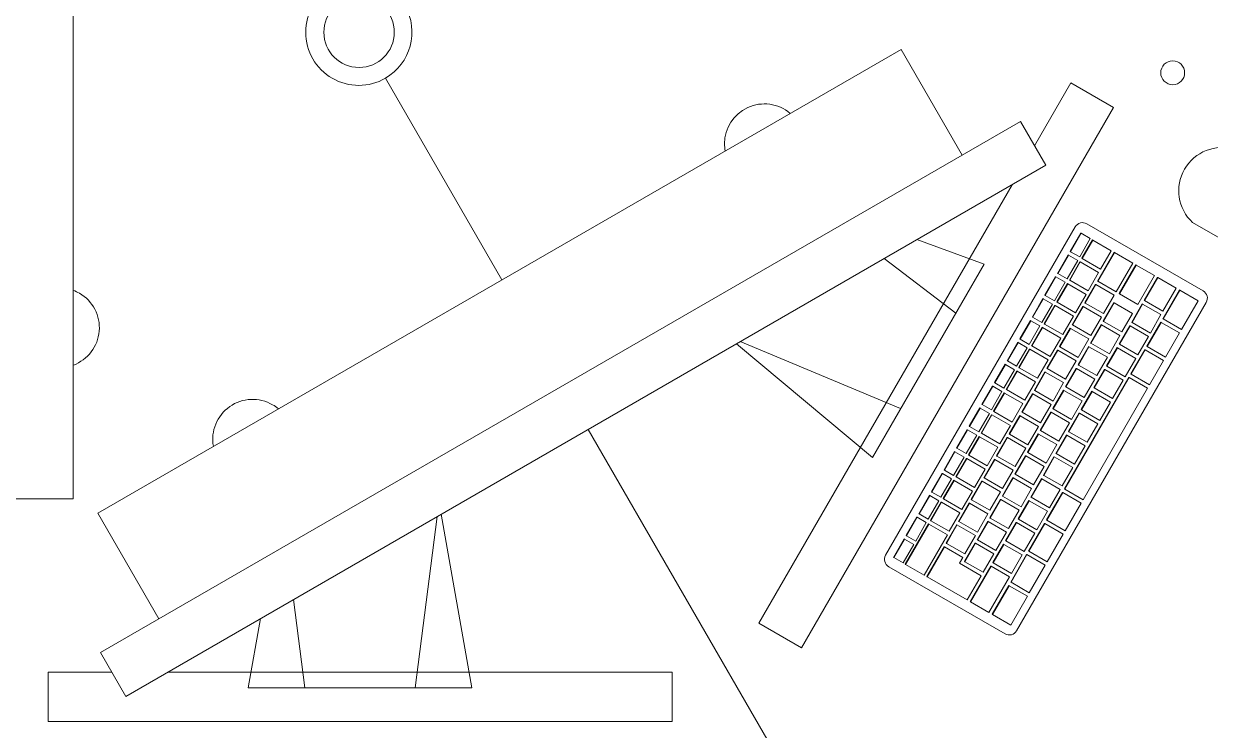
# Model space of a CAD drawing. Header units: millimetres. Extents: x 155920 to 295199, y -4084 to 97293.
# Drawn here: x 181956 to 182849, y 20196 to 20728 of the extents above; entities that cross this region are included whole.
import ezdxf

# ---------------------------------------------------------------- set-up
doc = ezdxf.new("R2010")
doc.units = ezdxf.units.MM
doc.header["$MEASUREMENT"] = 0
for name, color, linetype, lineweight in [('A-GENM', 8, 'CONTINUOUS', 9), ('E-ELEC-EQPM', 8, 'CONTINUOUS', 9), ('I-FURN', 8, 'CONTINUOUS', 9)]:
    doc.layers.add(name, color=color, linetype=linetype, lineweight=lineweight)

msp = doc.modelspace()

# ---------------------------------------------------------------- linework, layer by layer
at = {"layer": 'A-GENM'}
for p, q in [((182604.72, 20327.76), (182747.49, 20575.04)), ((182756.17, 20577.37), (182843.78, 20526.79)), ((182835.89, 20578.24), (182890.88, 20546.49)), ((182743.68, 20556.46), (182751.68, 20570.32)), ((182751.92, 20570.18), (182743.92, 20556.32)), ((182750.83, 20552.33), (182758.83, 20566.19)), ((182751.92, 20570.18), (182751.68, 20570.32)), ((182758.83, 20566.19), (182751.92, 20570.18)), ((182752.54, 20551.34), (182760.54, 20565.2)), ((182760.78, 20565.06), (182752.78, 20551.2)), ((182760.78, 20565.06), (182760.54, 20565.2)), ((182774.61, 20557.08), (182760.78, 20565.06)), ((182766.61, 20543.22), (182774.61, 20557.08)), ((182734.18, 20540.01), (182742.18, 20553.86)), ((182742.42, 20553.73), (182734.42, 20539.87)), ((182741.33, 20535.88), (182749.33, 20549.74)), ((182742.42, 20553.73), (182742.18, 20553.86)), ((182749.33, 20549.74), (182742.42, 20553.73)), ((182743.04, 20534.89), (182751.04, 20548.75)), ((182751.28, 20548.61), (182743.28, 20534.75)), ((182743.92, 20556.32), (182743.68, 20556.46)), ((182743.92, 20556.32), (182750.83, 20552.33)), ((182751.28, 20548.61), (182751.04, 20548.75)), ((182765.11, 20540.63), (182751.28, 20548.61)), ((182752.78, 20551.2), (182752.54, 20551.34)), ((182752.78, 20551.2), (182766.61, 20543.22)), ((182764.2, 20534.22), (182776.7, 20555.87)), ((182776.94, 20555.74), (182764.44, 20534.09)), ((182776.94, 20555.74), (182776.7, 20555.87)), ((182790.74, 20547.77), (182776.94, 20555.74)), ((182734.42, 20539.87), (182734.18, 20540.01)), ((182734.42, 20539.87), (182741.33, 20535.88)), ((182757.11, 20526.77), (182765.11, 20540.63)), ((182778.24, 20526.12), (182790.74, 20547.77)), ((182780.59, 20524.76), (182793.09, 20546.41)), ((182793.33, 20546.27), (182780.83, 20524.62)), ((182793.33, 20546.27), (182793.09, 20546.41)), ((182807.13, 20538.3), (182793.33, 20546.27)), ((182724.68, 20523.55), (182732.68, 20537.41)), ((182732.92, 20537.27), (182724.92, 20523.42)), ((182731.83, 20519.42), (182739.83, 20533.28)), ((182732.92, 20537.27), (182732.68, 20537.41)), ((182739.83, 20533.28), (182732.92, 20537.27)), ((182733.54, 20518.43), (182741.54, 20532.29)), ((182741.78, 20532.15), (182733.78, 20518.3)), ((182741.78, 20532.15), (182741.54, 20532.29)), ((182755.61, 20524.17), (182741.78, 20532.15)), ((182743.28, 20534.75), (182743.04, 20534.89)), ((182743.28, 20534.75), (182757.11, 20526.77)), ((182754.7, 20517.77), (182762.7, 20531.63)), ((182762.94, 20531.49), (182754.94, 20517.63)), ((182762.94, 20531.49), (182762.7, 20531.63)), ((182776.76, 20523.51), (182762.94, 20531.49)), ((182764.44, 20534.09), (182764.2, 20534.22)), ((182764.44, 20534.09), (182778.24, 20526.12)), ((182794.63, 20516.65), (182807.13, 20538.3)), ((182799.48, 20519.63), (182809.48, 20536.95)), ((182809.72, 20536.81), (182799.72, 20519.49)), ((182809.72, 20536.81), (182809.48, 20536.95)), ((182823.52, 20528.84), (182809.72, 20536.81)), ((182724.92, 20523.42), (182724.68, 20523.55)), ((182724.92, 20523.42), (182731.83, 20519.42)), ((182747.61, 20510.32), (182755.61, 20524.17)), ((182768.76, 20509.65), (182776.76, 20523.51)), ((182780.83, 20524.62), (182780.59, 20524.76)), ((182780.83, 20524.62), (182794.63, 20516.65)), ((182813.37, 20505.83), (182825.87, 20527.48)), ((182813.52, 20511.52), (182823.52, 20528.84)), ((182826.11, 20527.34), (182813.61, 20505.69)), ((182826.11, 20527.34), (182825.87, 20527.48)), ((182839.91, 20519.37), (182826.11, 20527.34)), ((182846.1, 20518.11), (182703.33, 20270.83)), ((182715.18, 20507.1), (182723.18, 20520.96)), ((182723.42, 20520.82), (182715.42, 20506.96)), ((182722.33, 20502.97), (182730.33, 20516.83)), ((182723.42, 20520.82), (182723.18, 20520.96)), ((182730.33, 20516.83), (182723.42, 20520.82)), ((182724.04, 20501.98), (182732.04, 20515.84)), ((182732.28, 20515.7), (182724.28, 20501.84)), ((182732.28, 20515.7), (182732.04, 20515.84)), ((182746.11, 20507.72), (182732.28, 20515.7)), ((182733.78, 20518.3), (182733.54, 20518.43)), ((182733.78, 20518.3), (182747.61, 20510.32)), ((182745.2, 20501.31), (182753.2, 20515.17)), ((182753.44, 20515.03), (182745.44, 20501.18)), ((182753.44, 20515.03), (182753.2, 20515.17)), ((182767.26, 20507.05), (182753.44, 20515.03)), ((182754.94, 20517.63), (182754.7, 20517.77)), ((182754.94, 20517.63), (182768.76, 20509.65)), ((182768.59, 20503.98), (182776.59, 20517.83)), ((182776.83, 20517.69), (182768.83, 20503.84)), ((182776.83, 20517.69), (182776.59, 20517.83)), ((182790.65, 20509.71), (182776.83, 20517.69)), ((182789.98, 20503.17), (182797.98, 20517.03)), ((182798.22, 20516.89), (182790.22, 20503.03)), ((182798.22, 20516.89), (182797.98, 20517.03)), ((182812.04, 20508.91), (182798.22, 20516.89)), ((182799.72, 20519.49), (182799.48, 20519.63)), ((182799.72, 20519.49), (182813.52, 20511.52)), ((182827.41, 20497.72), (182839.91, 20519.37)), ((182705.68, 20490.64), (182713.68, 20504.5)), ((182713.92, 20504.36), (182705.92, 20490.51)), ((182713.92, 20504.36), (182713.68, 20504.5)), ((182720.83, 20500.37), (182713.92, 20504.36)), ((182715.42, 20506.96), (182715.18, 20507.1)), ((182715.42, 20506.96), (182722.33, 20502.97)), ((182738.11, 20493.86), (182746.11, 20507.72)), ((182759.26, 20493.2), (182767.26, 20507.05)), ((182768.83, 20503.84), (182768.59, 20503.98)), ((182768.83, 20503.84), (182782.65, 20495.86)), ((182782.65, 20495.86), (182790.65, 20509.71)), ((182804.04, 20495.05), (182812.04, 20508.91)), ((182813.61, 20505.69), (182813.37, 20505.83)), ((182813.61, 20505.69), (182827.41, 20497.72)), ((182712.83, 20486.52), (182720.83, 20500.37)), ((182714.54, 20485.53), (182722.54, 20499.38)), ((182722.78, 20499.24), (182714.78, 20485.39)), ((182722.78, 20499.24), (182722.54, 20499.38)), ((182736.61, 20491.26), (182722.78, 20499.24)), ((182724.28, 20501.84), (182724.04, 20501.98)), ((182724.28, 20501.84), (182738.11, 20493.86)), ((182735.7, 20484.86), (182743.7, 20498.72)), ((182743.94, 20498.58), (182735.94, 20484.72)), ((182743.94, 20498.58), (182743.7, 20498.72)), ((182757.76, 20490.6), (182743.94, 20498.58)), ((182745.44, 20501.18), (182745.2, 20501.31)), ((182745.44, 20501.18), (182759.26, 20493.2)), ((182759.09, 20487.52), (182767.09, 20501.38)), ((182767.33, 20501.24), (182759.33, 20487.38)), ((182767.33, 20501.24), (182767.09, 20501.38)), ((182781.15, 20493.26), (182767.33, 20501.24)), ((182780.48, 20486.72), (182788.48, 20500.57)), ((182788.72, 20500.44), (182780.72, 20486.58)), ((182788.72, 20500.44), (182788.48, 20500.57)), ((182802.54, 20492.45), (182788.72, 20500.44)), ((182790.22, 20503.03), (182789.98, 20503.17)), ((182790.22, 20503.03), (182804.04, 20495.05)), ((182801.37, 20485.05), (182811.87, 20503.23)), ((182812.11, 20503.1), (182801.61, 20484.91)), ((182812.11, 20503.1), (182811.87, 20503.23)), ((182825.91, 20495.13), (182812.11, 20503.1)), ((182815.41, 20476.94), (182825.91, 20495.13)), ((182696.18, 20474.19), (182704.18, 20488.05)), ((182704.42, 20487.91), (182696.42, 20474.05)), ((182704.42, 20487.91), (182704.18, 20488.05)), ((182711.33, 20483.92), (182704.42, 20487.91)), ((182705.92, 20490.51), (182705.68, 20490.64)), ((182705.92, 20490.51), (182712.83, 20486.52)), ((182728.61, 20477.41), (182736.61, 20491.26)), ((182749.76, 20476.74), (182757.76, 20490.6)), ((182759.33, 20487.38), (182759.09, 20487.52)), ((182759.33, 20487.38), (182773.15, 20479.4)), ((182773.15, 20479.4), (182781.15, 20493.26)), ((182780.72, 20486.58), (182780.48, 20486.72)), ((182780.72, 20486.58), (182794.54, 20478.6)), ((182794.54, 20478.6), (182802.54, 20492.45)), ((182703.33, 20470.06), (182711.33, 20483.92)), ((182705.04, 20469.07), (182713.04, 20482.93)), ((182713.28, 20482.79), (182705.28, 20468.93)), ((182713.28, 20482.79), (182713.04, 20482.93)), ((182727.11, 20474.81), (182713.28, 20482.79)), ((182714.78, 20485.39), (182714.54, 20485.53)), ((182714.78, 20485.39), (182728.61, 20477.41)), ((182726.2, 20468.41), (182734.2, 20482.26)), ((182734.44, 20482.12), (182726.44, 20468.27)), ((182734.44, 20482.12), (182734.2, 20482.26)), ((182748.26, 20474.14), (182734.44, 20482.12)), ((182735.94, 20484.72), (182735.7, 20484.86)), ((182735.94, 20484.72), (182749.76, 20476.74)), ((182749.59, 20471.07), (182757.59, 20484.92)), ((182757.83, 20484.78), (182749.83, 20470.93)), ((182757.83, 20484.78), (182757.59, 20484.92)), ((182771.65, 20476.8), (182757.83, 20484.78)), ((182763.65, 20462.95), (182771.65, 20476.8)), ((182770.98, 20470.26), (182778.98, 20484.12)), ((182779.22, 20483.98), (182771.22, 20470.12)), ((182779.22, 20483.98), (182778.98, 20484.12)), ((182793.04, 20476), (182779.22, 20483.98)), ((182789.37, 20464.26), (182799.87, 20482.45)), ((182800.11, 20482.31), (182789.61, 20464.12)), ((182800.11, 20482.31), (182799.87, 20482.45)), ((182813.91, 20474.34), (182800.11, 20482.31)), ((182801.61, 20484.91), (182801.37, 20485.05)), ((182801.61, 20484.91), (182815.41, 20476.94)), ((182686.68, 20457.74), (182694.68, 20471.59)), ((182694.92, 20471.45), (182686.92, 20457.6)), ((182694.92, 20471.45), (182694.68, 20471.59)), ((182701.83, 20467.46), (182694.92, 20471.45)), ((182696.42, 20474.05), (182696.18, 20474.19)), ((182696.42, 20474.05), (182703.33, 20470.06)), ((182705.28, 20468.93), (182705.04, 20469.07)), ((182705.28, 20468.93), (182719.11, 20460.95)), ((182719.11, 20460.95), (182727.11, 20474.81)), ((182726.44, 20468.27), (182726.2, 20468.41)), ((182726.44, 20468.27), (182740.26, 20460.29)), ((182740.09, 20454.61), (182748.09, 20468.47)), ((182740.26, 20460.29), (182748.26, 20474.14)), ((182748.33, 20468.33), (182740.33, 20454.47)), ((182748.33, 20468.33), (182748.09, 20468.47)), ((182762.15, 20460.35), (182748.33, 20468.33)), ((182749.83, 20470.93), (182749.59, 20471.07)), ((182749.83, 20470.93), (182763.65, 20462.95)), ((182771.22, 20470.12), (182770.98, 20470.26)), ((182771.22, 20470.12), (182785.04, 20462.14)), ((182785.04, 20462.14), (182793.04, 20476)), ((182803.41, 20456.16), (182813.91, 20474.34)), ((182693.83, 20453.61), (182701.83, 20467.46)), ((182695.54, 20452.62), (182703.54, 20466.47)), ((182703.78, 20466.33), (182695.78, 20452.48)), ((182703.78, 20466.33), (182703.54, 20466.47)), ((182717.61, 20458.35), (182703.78, 20466.33)), ((182716.7, 20451.95), (182724.7, 20465.81)), ((182724.94, 20465.67), (182716.94, 20451.81)), ((182724.94, 20465.67), (182724.7, 20465.81)), ((182738.76, 20457.69), (182724.94, 20465.67)), ((182739.37, 20377.66), (182787.87, 20461.66)), ((182788.11, 20461.53), (182739.61, 20377.52)), ((182754.15, 20446.49), (182762.15, 20460.35)), ((182761.48, 20453.81), (182769.48, 20467.66)), ((182769.72, 20467.53), (182761.72, 20453.67)), ((182769.72, 20467.53), (182769.48, 20467.66)), ((182783.54, 20459.55), (182769.72, 20467.53)), ((182775.54, 20445.69), (182783.54, 20459.55)), ((182788.11, 20461.53), (182787.87, 20461.66)), ((182801.91, 20453.56), (182788.11, 20461.53)), ((182789.61, 20464.12), (182789.37, 20464.26)), ((182789.61, 20464.12), (182803.41, 20456.16)), ((182677.18, 20441.28), (182685.18, 20455.14)), ((182685.42, 20455), (182677.42, 20441.14)), ((182684.33, 20437.15), (182692.33, 20451.01)), ((182685.42, 20455), (182685.18, 20455.14)), ((182692.33, 20451.01), (182685.42, 20455)), ((182686.04, 20436.16), (182694.04, 20450.02)), ((182694.28, 20449.88), (182686.28, 20436.02)), ((182686.92, 20457.6), (182686.68, 20457.74)), ((182686.92, 20457.6), (182693.83, 20453.61)), ((182694.28, 20449.88), (182694.04, 20450.02)), ((182708.11, 20441.9), (182694.28, 20449.88)), ((182695.78, 20452.48), (182695.54, 20452.62)), ((182695.78, 20452.48), (182709.61, 20444.5)), ((182709.61, 20444.5), (182717.61, 20458.35)), ((182716.94, 20451.81), (182716.7, 20451.95)), ((182716.94, 20451.81), (182730.76, 20443.83)), ((182730.59, 20438.16), (182738.59, 20452.01)), ((182730.76, 20443.83), (182738.76, 20457.69)), ((182738.83, 20451.88), (182730.83, 20438.02)), ((182738.83, 20451.88), (182738.59, 20452.01)), ((182752.65, 20443.89), (182738.83, 20451.88)), ((182740.33, 20454.47), (182740.09, 20454.61)), ((182740.33, 20454.47), (182754.15, 20446.49)), ((182751.98, 20437.35), (182759.98, 20451.21)), ((182760.22, 20451.07), (182752.22, 20437.22)), ((182753.41, 20369.55), (182801.91, 20453.56)), ((182760.22, 20451.07), (182759.98, 20451.21)), ((182774.04, 20443.09), (182760.22, 20451.07)), ((182761.72, 20453.67), (182761.48, 20453.81)), ((182761.72, 20453.67), (182775.54, 20445.69)), ((182677.42, 20441.14), (182677.18, 20441.28)), ((182677.42, 20441.14), (182684.33, 20437.15)), ((182700.11, 20428.04), (182708.11, 20441.9)), ((182707.2, 20435.5), (182715.2, 20449.35)), ((182715.44, 20449.21), (182707.44, 20435.36)), ((182715.44, 20449.21), (182715.2, 20449.35)), ((182729.26, 20441.23), (182715.44, 20449.21)), ((182721.26, 20427.38), (182729.26, 20441.23)), ((182744.65, 20430.04), (182752.65, 20443.89)), ((182766.04, 20429.23), (182774.04, 20443.09)), ((182667.68, 20424.83), (182675.68, 20438.68)), ((182675.92, 20438.54), (182667.92, 20424.69)), ((182674.83, 20420.7), (182682.83, 20434.55)), ((182675.92, 20438.54), (182675.68, 20438.68)), ((182682.83, 20434.55), (182675.92, 20438.54)), ((182676.54, 20419.71), (182684.54, 20433.56)), ((182684.78, 20433.43), (182676.78, 20419.57)), ((182684.78, 20433.43), (182684.54, 20433.56)), ((182698.61, 20425.45), (182684.78, 20433.43)), ((182686.28, 20436.02), (182686.04, 20436.16)), ((182686.28, 20436.02), (182700.11, 20428.04)), ((182697.7, 20419.04), (182705.7, 20432.9)), ((182705.94, 20432.76), (182697.94, 20418.9)), ((182705.94, 20432.76), (182705.7, 20432.9)), ((182719.76, 20424.78), (182705.94, 20432.76)), ((182707.44, 20435.36), (182707.2, 20435.5)), ((182707.44, 20435.36), (182721.26, 20427.38)), ((182721.09, 20421.7), (182729.09, 20435.56)), ((182729.33, 20435.42), (182721.33, 20421.56)), ((182729.33, 20435.42), (182729.09, 20435.56)), ((182743.15, 20427.44), (182729.33, 20435.42)), ((182730.83, 20438.02), (182730.59, 20438.16)), ((182730.83, 20438.02), (182744.65, 20430.04)), ((182742.48, 20420.9), (182750.48, 20434.76)), ((182750.72, 20434.62), (182742.72, 20420.76)), ((182750.72, 20434.62), (182750.48, 20434.76)), ((182764.54, 20426.64), (182750.72, 20434.62)), ((182752.22, 20437.22), (182751.98, 20437.35)), ((182752.22, 20437.22), (182766.04, 20429.23)), ((182667.92, 20424.69), (182667.68, 20424.83)), ((182667.92, 20424.69), (182674.83, 20420.7)), ((182690.61, 20411.59), (182698.61, 20425.45)), ((182711.76, 20410.92), (182719.76, 20424.78)), ((182735.15, 20413.58), (182743.15, 20427.44)), ((182756.54, 20412.78), (182764.54, 20426.64)), ((182658.18, 20408.37), (182666.18, 20422.23)), ((182666.42, 20422.09), (182658.42, 20408.23)), ((182665.33, 20404.24), (182673.33, 20418.1)), ((182666.42, 20422.09), (182666.18, 20422.23)), ((182673.33, 20418.1), (182666.42, 20422.09)), ((182667.04, 20403.25), (182675.04, 20417.11)), ((182675.28, 20416.97), (182667.28, 20403.11)), ((182675.28, 20416.97), (182675.04, 20417.11)), ((182689.11, 20408.99), (182675.28, 20416.97)), ((182676.78, 20419.57), (182676.54, 20419.71)), ((182676.78, 20419.57), (182690.61, 20411.59)), ((182688.2, 20402.59), (182696.2, 20416.44)), ((182696.44, 20416.31), (182688.44, 20402.45)), ((182696.44, 20416.31), (182696.2, 20416.44)), ((182710.26, 20408.33), (182696.44, 20416.31)), ((182697.94, 20418.9), (182697.7, 20419.04)), ((182697.94, 20418.9), (182711.76, 20410.92)), ((182711.59, 20405.25), (182719.59, 20419.1)), ((182719.83, 20418.97), (182711.83, 20405.11)), ((182719.83, 20418.97), (182719.59, 20419.1)), ((182733.65, 20410.99), (182719.83, 20418.97)), ((182721.33, 20421.56), (182721.09, 20421.7)), ((182721.33, 20421.56), (182735.15, 20413.58)), ((182732.98, 20404.44), (182740.98, 20418.3)), ((182741.22, 20418.16), (182733.22, 20404.31)), ((182741.22, 20418.16), (182740.98, 20418.3)), ((182755.04, 20410.18), (182741.22, 20418.16)), ((182742.72, 20420.76), (182742.48, 20420.9)), ((182742.72, 20420.76), (182756.54, 20412.78)), ((182648.68, 20391.92), (182656.68, 20405.77)), ((182656.92, 20405.64), (182648.92, 20391.78)), ((182656.92, 20405.64), (182656.68, 20405.77)), ((182663.83, 20401.65), (182656.92, 20405.64)), ((182658.42, 20408.23), (182658.18, 20408.37)), ((182658.42, 20408.23), (182665.33, 20404.24)), ((182681.11, 20395.13), (182689.11, 20408.99)), ((182702.26, 20394.47), (182710.26, 20408.33)), ((182711.83, 20405.11), (182711.59, 20405.25)), ((182725.65, 20397.13), (182733.65, 20410.99)), ((182747.04, 20396.33), (182755.04, 20410.18)), ((182655.83, 20387.79), (182663.83, 20401.65)), ((182657.54, 20386.8), (182665.54, 20400.65)), ((182665.78, 20400.52), (182657.78, 20386.66)), ((182665.78, 20400.52), (182665.54, 20400.65)), ((182679.61, 20392.54), (182665.78, 20400.52)), ((182667.28, 20403.11), (182667.04, 20403.25)), ((182667.28, 20403.11), (182681.11, 20395.13)), ((182678.7, 20386.13), (182686.7, 20399.99)), ((182686.94, 20399.85), (182678.94, 20386)), ((182686.94, 20399.85), (182686.7, 20399.99)), ((182700.76, 20391.87), (182686.94, 20399.85)), ((182688.44, 20402.45), (182688.2, 20402.59)), ((182688.44, 20402.45), (182702.26, 20394.47)), ((182702.09, 20388.79), (182710.09, 20402.65)), ((182710.33, 20402.51), (182702.33, 20388.66)), ((182710.33, 20402.51), (182710.09, 20402.65)), ((182724.15, 20394.53), (182710.33, 20402.51)), ((182711.83, 20405.11), (182725.65, 20397.13)), ((182723.48, 20387.99), (182731.48, 20401.85)), ((182731.72, 20401.71), (182723.72, 20387.85)), ((182731.72, 20401.71), (182731.48, 20401.85)), ((182745.54, 20393.73), (182731.72, 20401.71)), ((182733.22, 20404.31), (182732.98, 20404.44)), ((182733.22, 20404.31), (182747.04, 20396.33)), ((182639.18, 20375.46), (182647.18, 20389.32)), ((182647.42, 20389.18), (182639.42, 20375.32)), ((182647.42, 20389.18), (182647.18, 20389.32)), ((182654.33, 20385.19), (182647.42, 20389.18)), ((182648.92, 20391.78), (182648.68, 20391.92)), ((182648.92, 20391.78), (182655.83, 20387.79)), ((182671.61, 20378.68), (182679.61, 20392.54)), ((182692.76, 20378.01), (182700.76, 20391.87)), ((182702.33, 20388.66), (182702.09, 20388.79)), ((182702.33, 20388.66), (182716.15, 20380.68)), ((182716.15, 20380.68), (182724.15, 20394.53)), ((182723.72, 20387.85), (182723.48, 20387.99)), ((182723.72, 20387.85), (182737.54, 20379.87)), ((182737.54, 20379.87), (182745.54, 20393.73)), ((182646.33, 20371.33), (182654.33, 20385.19)), ((182648.04, 20370.34), (182656.04, 20384.2)), ((182656.28, 20384.06), (182648.28, 20370.21)), ((182656.28, 20384.06), (182656.04, 20384.2)), ((182670.11, 20376.08), (182656.28, 20384.06)), ((182657.78, 20386.66), (182657.54, 20386.8)), ((182657.78, 20386.66), (182671.61, 20378.68)), ((182669.2, 20369.68), (182677.2, 20383.54)), ((182677.44, 20383.4), (182669.44, 20369.54)), ((182677.44, 20383.4), (182677.2, 20383.54)), ((182691.26, 20375.42), (182677.44, 20383.4)), ((182678.94, 20386), (182678.7, 20386.13)), ((182678.94, 20386), (182692.76, 20378.01)), ((182692.59, 20372.34), (182700.59, 20386.2)), ((182700.83, 20386.06), (182692.83, 20372.2)), ((182700.83, 20386.06), (182700.59, 20386.2)), ((182714.65, 20378.08), (182700.83, 20386.06)), ((182713.98, 20371.54), (182721.98, 20385.39)), ((182722.22, 20385.25), (182714.22, 20371.4)), ((182722.22, 20385.25), (182721.98, 20385.39)), ((182736.04, 20377.27), (182722.22, 20385.25)), ((182629.68, 20359.01), (182637.68, 20372.86)), ((182637.92, 20372.73), (182629.92, 20358.87)), ((182637.92, 20372.73), (182637.68, 20372.86)), ((182644.83, 20368.74), (182637.92, 20372.73)), ((182639.42, 20375.32), (182639.18, 20375.46)), ((182639.42, 20375.32), (182646.33, 20371.33)), ((182648.28, 20370.21), (182648.04, 20370.34)), ((182648.28, 20370.21), (182662.11, 20362.23)), ((182662.11, 20362.23), (182670.11, 20376.08)), ((182669.44, 20369.54), (182669.2, 20369.68)), ((182669.44, 20369.54), (182683.26, 20361.56)), ((182683.09, 20355.88), (182691.09, 20369.74)), ((182683.26, 20361.56), (182691.26, 20375.42)), ((182691.33, 20369.6), (182683.33, 20355.75)), ((182691.33, 20369.6), (182691.09, 20369.74)), ((182705.15, 20361.62), (182691.33, 20369.6)), ((182692.83, 20372.2), (182692.59, 20372.34)), ((182692.83, 20372.2), (182706.65, 20364.22)), ((182706.65, 20364.22), (182714.65, 20378.08)), ((182714.22, 20371.4), (182713.98, 20371.54)), ((182714.22, 20371.4), (182728.04, 20363.42)), ((182725.87, 20354.28), (182737.87, 20375.06)), ((182738.11, 20374.92), (182726.11, 20354.14)), ((182728.04, 20363.42), (182736.04, 20377.27)), ((182738.11, 20374.92), (182737.87, 20375.06)), ((182751.91, 20366.95), (182738.11, 20374.92)), ((182739.61, 20377.52), (182739.37, 20377.66)), ((182739.61, 20377.52), (182753.41, 20369.55)), ((182636.83, 20354.88), (182644.83, 20368.74)), ((182638.54, 20353.89), (182646.54, 20367.75)), ((182646.78, 20367.61), (182638.78, 20353.75)), ((182646.78, 20367.61), (182646.54, 20367.75)), ((182660.61, 20359.63), (182646.78, 20367.61)), ((182659.7, 20353.22), (182667.7, 20367.08)), ((182667.94, 20366.94), (182659.94, 20353.09)), ((182667.94, 20366.94), (182667.7, 20367.08)), ((182681.76, 20358.96), (182667.94, 20366.94)), ((182697.15, 20347.77), (182705.15, 20361.62)), ((182704.48, 20355.08), (182712.48, 20368.94)), ((182712.72, 20368.8), (182704.72, 20354.94)), ((182712.72, 20368.8), (182712.48, 20368.94)), ((182726.54, 20360.82), (182712.72, 20368.8)), ((182718.54, 20346.96), (182726.54, 20360.82)), ((182739.91, 20346.17), (182751.91, 20366.95)), ((182620.18, 20342.55), (182628.18, 20356.41)), ((182628.42, 20356.27), (182620.42, 20342.42)), ((182627.33, 20338.43), (182635.33, 20352.28)), ((182628.42, 20356.27), (182628.18, 20356.41)), ((182635.33, 20352.28), (182628.42, 20356.27)), ((182629.92, 20358.87), (182629.68, 20359.01)), ((182629.92, 20358.87), (182636.83, 20354.88)), ((182638.78, 20353.75), (182638.54, 20353.89)), ((182638.78, 20353.75), (182652.61, 20345.77)), ((182652.61, 20345.77), (182660.61, 20359.63)), ((182659.94, 20353.09), (182659.7, 20353.22)), ((182659.94, 20353.09), (182673.76, 20345.11)), ((182673.59, 20339.43), (182681.59, 20353.29)), ((182673.76, 20345.11), (182681.76, 20358.96)), ((182681.83, 20353.15), (182673.83, 20339.29)), ((182681.83, 20353.15), (182681.59, 20353.29)), ((182695.65, 20345.17), (182681.83, 20353.15)), ((182683.33, 20355.75), (182683.09, 20355.88)), ((182683.33, 20355.75), (182697.15, 20347.77)), ((182694.98, 20338.63), (182702.98, 20352.48)), ((182703.22, 20352.34), (182695.22, 20338.49)), ((182703.22, 20352.34), (182702.98, 20352.48)), ((182717.04, 20344.36), (182703.22, 20352.34)), ((182704.72, 20354.94), (182704.48, 20355.08)), ((182704.72, 20354.94), (182718.54, 20346.96)), ((182712.37, 20330.9), (182724.37, 20351.68)), ((182724.61, 20351.54), (182724.37, 20351.68)), ((182726.11, 20354.14), (182725.87, 20354.28)), ((182726.11, 20354.14), (182739.91, 20346.17)), ((182619.54, 20320.98), (182637.04, 20351.29)), ((182637.28, 20351.15), (182619.78, 20320.84)), ((182633.85, 20312.72), (182651.35, 20343.03)), ((182637.28, 20351.15), (182637.04, 20351.29)), ((182651.35, 20343.03), (182637.28, 20351.15)), ((182650.2, 20336.77), (182658.2, 20350.63)), ((182658.44, 20350.49), (182650.44, 20336.63)), ((182658.44, 20350.49), (182658.2, 20350.63)), ((182672.26, 20342.51), (182658.44, 20350.49)), ((182687.65, 20331.31), (182695.65, 20345.17)), ((182709.04, 20330.51), (182717.04, 20344.36)), ((182724.61, 20351.54), (182712.61, 20330.76)), ((182738.41, 20343.57), (182724.61, 20351.54)), ((182726.41, 20322.79), (182738.41, 20343.57)), ((182610.68, 20326.1), (182618.68, 20339.96)), ((182618.92, 20339.82), (182610.92, 20325.96)), ((182617.83, 20321.97), (182625.83, 20335.83)), ((182618.92, 20339.82), (182618.68, 20339.96)), ((182625.83, 20335.83), (182618.92, 20339.82)), ((182620.42, 20342.42), (182620.18, 20342.55)), ((182620.42, 20342.42), (182627.33, 20338.43)), ((182635.7, 20311.66), (182648.7, 20334.17)), ((182648.94, 20334.03), (182635.94, 20311.52)), ((182648.94, 20334.03), (182648.7, 20334.17)), ((182662.76, 20326.05), (182648.94, 20334.03)), ((182650.44, 20336.63), (182650.2, 20336.77)), ((182650.44, 20336.63), (182664.26, 20328.65)), ((182664.09, 20322.98), (182672.09, 20336.83)), ((182664.26, 20328.65), (182672.26, 20342.51)), ((182672.33, 20336.69), (182664.33, 20322.84)), ((182672.33, 20336.69), (182672.09, 20336.83)), ((182686.15, 20328.71), (182672.33, 20336.69)), ((182673.83, 20339.29), (182673.59, 20339.43)), ((182673.83, 20339.29), (182687.65, 20331.31)), ((182685.48, 20322.17), (182693.48, 20336.03)), ((182693.72, 20335.89), (182685.72, 20322.03)), ((182693.72, 20335.89), (182693.48, 20336.03)), ((182707.54, 20327.91), (182693.72, 20335.89)), ((182695.22, 20338.49), (182694.98, 20338.63)), ((182695.22, 20338.49), (182709.04, 20330.51)), ((182610.92, 20325.96), (182610.68, 20326.1)), ((182610.92, 20325.96), (182617.83, 20321.97)), ((182660.26, 20321.72), (182662.76, 20326.05)), ((182678.15, 20314.86), (182686.15, 20328.71)), ((182698.87, 20307.51), (182710.87, 20328.3)), ((182711.11, 20328.16), (182699.11, 20307.37)), ((182699.54, 20314.05), (182707.54, 20327.91)), ((182711.11, 20328.16), (182710.87, 20328.3)), ((182724.91, 20320.19), (182711.11, 20328.16)), ((182712.61, 20330.76), (182712.37, 20330.9)), ((182712.61, 20330.76), (182726.41, 20322.79)), ((182694.66, 20268.51), (182607.05, 20319.09)), ((182619.78, 20320.84), (182619.54, 20320.98)), ((182619.78, 20320.84), (182633.85, 20312.72)), ((182676.65, 20312.26), (182660.26, 20321.72)), ((182664.33, 20322.84), (182664.09, 20322.98)), ((182664.33, 20322.84), (182678.15, 20314.86)), ((182668.48, 20292.73), (182683.98, 20319.57)), ((182684.22, 20319.44), (182668.72, 20292.59)), ((182684.22, 20319.44), (182683.98, 20319.57)), ((182698.04, 20311.46), (182684.22, 20319.44)), ((182685.72, 20322.03), (182685.48, 20322.17)), ((182685.72, 20322.03), (182699.54, 20314.05)), ((182712.91, 20299.4), (182724.91, 20320.19)), ((182635.94, 20311.52), (182635.7, 20311.66)), ((182635.94, 20311.52), (182666.15, 20294.07)), ((182666.15, 20294.07), (182676.65, 20312.26)), ((182682.54, 20284.61), (182698.04, 20311.46)), ((182699.11, 20307.37), (182698.87, 20307.51)), ((182699.11, 20307.37), (182712.91, 20299.4)), ((182684.87, 20283.26), (182697.37, 20304.91)), ((182697.61, 20304.78), (182685.11, 20283.13)), ((182697.61, 20304.78), (182697.37, 20304.91)), ((182711.41, 20296.81), (182697.61, 20304.78)), ((182668.72, 20292.59), (182668.48, 20292.73)), ((182668.72, 20292.59), (182682.54, 20284.61)), ((182698.91, 20275.16), (182711.41, 20296.81)), ((182685.11, 20283.13), (182684.87, 20283.26)), ((182685.11, 20283.13), (182698.91, 20275.16))]:
    msp.add_line(p, q, dxfattribs=at)
for centre, radius, start, end in [((182857.95, 20602.17), 32.54, 72.68038, 227.31962), ((182752.99, 20571.87), 6.35, 60, 150), ((182840.6, 20521.29), 6.35, 330, 60), ((182610.22, 20324.59), 6.35, 150, 240), ((182697.83, 20274.01), 6.35, 240, 330)]:
    msp.add_arc(centre, radius, start, end, dxfattribs=at)
at = {"layer": 'E-ELEC-EQPM'}
for p, q in [((181993.01, 21068.49), (181993.01, 20370.09)), ((181993.01, 21068.49), (181993.01, 20370.09)), ((182616.34, 20708.62), (182011.5, 20359.42)), ((182616.34, 20708.62), (182011.5, 20359.42)), ((182662.29, 20629.03), (182616.34, 20708.62)), ((182662.29, 20629.03), (182616.34, 20708.62)), ((182706.28, 20654.43), (182013.46, 20254.43)), ((182706.28, 20654.43), (182662.29, 20629.03)), ((182725.33, 20621.43), (182706.28, 20654.43)), ((182725.33, 20621.43), (182706.28, 20654.43)), ((182032.51, 20221.43), (182725.33, 20621.43)), ((182032.51, 20221.43), (182725.33, 20621.43)), ((181993.01, 20370.09), (181901.11, 20370.09)), ((181993.01, 20370.09), (181901.11, 20370.09)), ((182011.5, 20359.42), (182057.45, 20279.83)), ((182011.5, 20359.42), (182057.45, 20279.83)), ((182057.45, 20279.83), (182013.46, 20254.43)), ((182013.46, 20254.43), (182032.51, 20221.43)), ((182013.46, 20254.43), (182032.51, 20221.43))]:
    msp.add_line(p, q, dxfattribs=at)
at = {"layer": 'I-FURN'}
for p, q in [((182315.74, 20535.06), (182228.07, 20686.9)), ((182228.07, 20686.9), (182315.74, 20535.06)), ((182716.84, 20636.13), (182744.15, 20683.42)), ((182744.15, 20683.42), (182776.26, 20664.88)), ((182776.26, 20664.88), (182541.31, 20257.93)), ((182509.2, 20276.47), (182699.87, 20606.73)), ((182678.87, 20546.99), (182628.28, 20565.4)), ((182657.57, 20510.1), (182603.64, 20551.17)), ((182594.71, 20401.22), (182678.87, 20546.99)), ((182492.52, 20487.02), (182594.71, 20401.22)), ((182616.01, 20438.1), (182495.3, 20488.63)), ((182783.09, 19725.62), (182380.74, 20422.48)), ((182380.74, 20422.48), (182783.09, 19725.62)), ((182250.55, 20227.97), (182267.03, 20356.83)), ((182293.14, 20227.97), (182270.11, 20358.61)), ((182167.42, 20227.97), (182158.92, 20294.41)), ((182134.03, 20280.04), (182124.83, 20227.97)), ((182509.2, 20276.47), (182541.31, 20257.93)), ((181974.04, 20239.65), (181974.04, 20202.57)), ((181974.04, 20239.65), (182021.99, 20239.65)), ((182064.07, 20239.65), (182443.94, 20239.65)), ((182443.94, 20239.65), (182443.94, 20202.57)), ((182124.83, 20227.97), (182293.14, 20227.97)), ((182443.94, 20202.57), (181974.04, 20202.57))]:
    msp.add_line(p, q, dxfattribs=at)
for centre, radius, start, end in [((182208.07, 20721.54), 40, 120.00141, 300.00141), ((182208.07, 20721.54), 40, 300.00141, 120.00141), ((182208.24, 20721.53), 26.51, 0, 180), ((182208.24, 20721.53), 26.51, 180, 0), ((182820.86, 20691.07), 9, 0, 180), ((182820.86, 20691.07), 9, 180, 0), ((182513.45, 20637.61), 30, 49.73187, 180), ((182513.45, 20637.61), 30, 180, 190.26813), ((181982.7, 20499.04), 30, 60.00282, 69.71478), ((181982.7, 20499.04), 30, 290.28516, 60.00282), ((182128.08, 20415.11), 30, 60.00282, 190.24537), ((182128.08, 20415.11), 30, 49.75455, 60.00282)]:
    msp.add_arc(centre, radius, start, end, dxfattribs=at)

doc.saveas('drawing.dxf')
